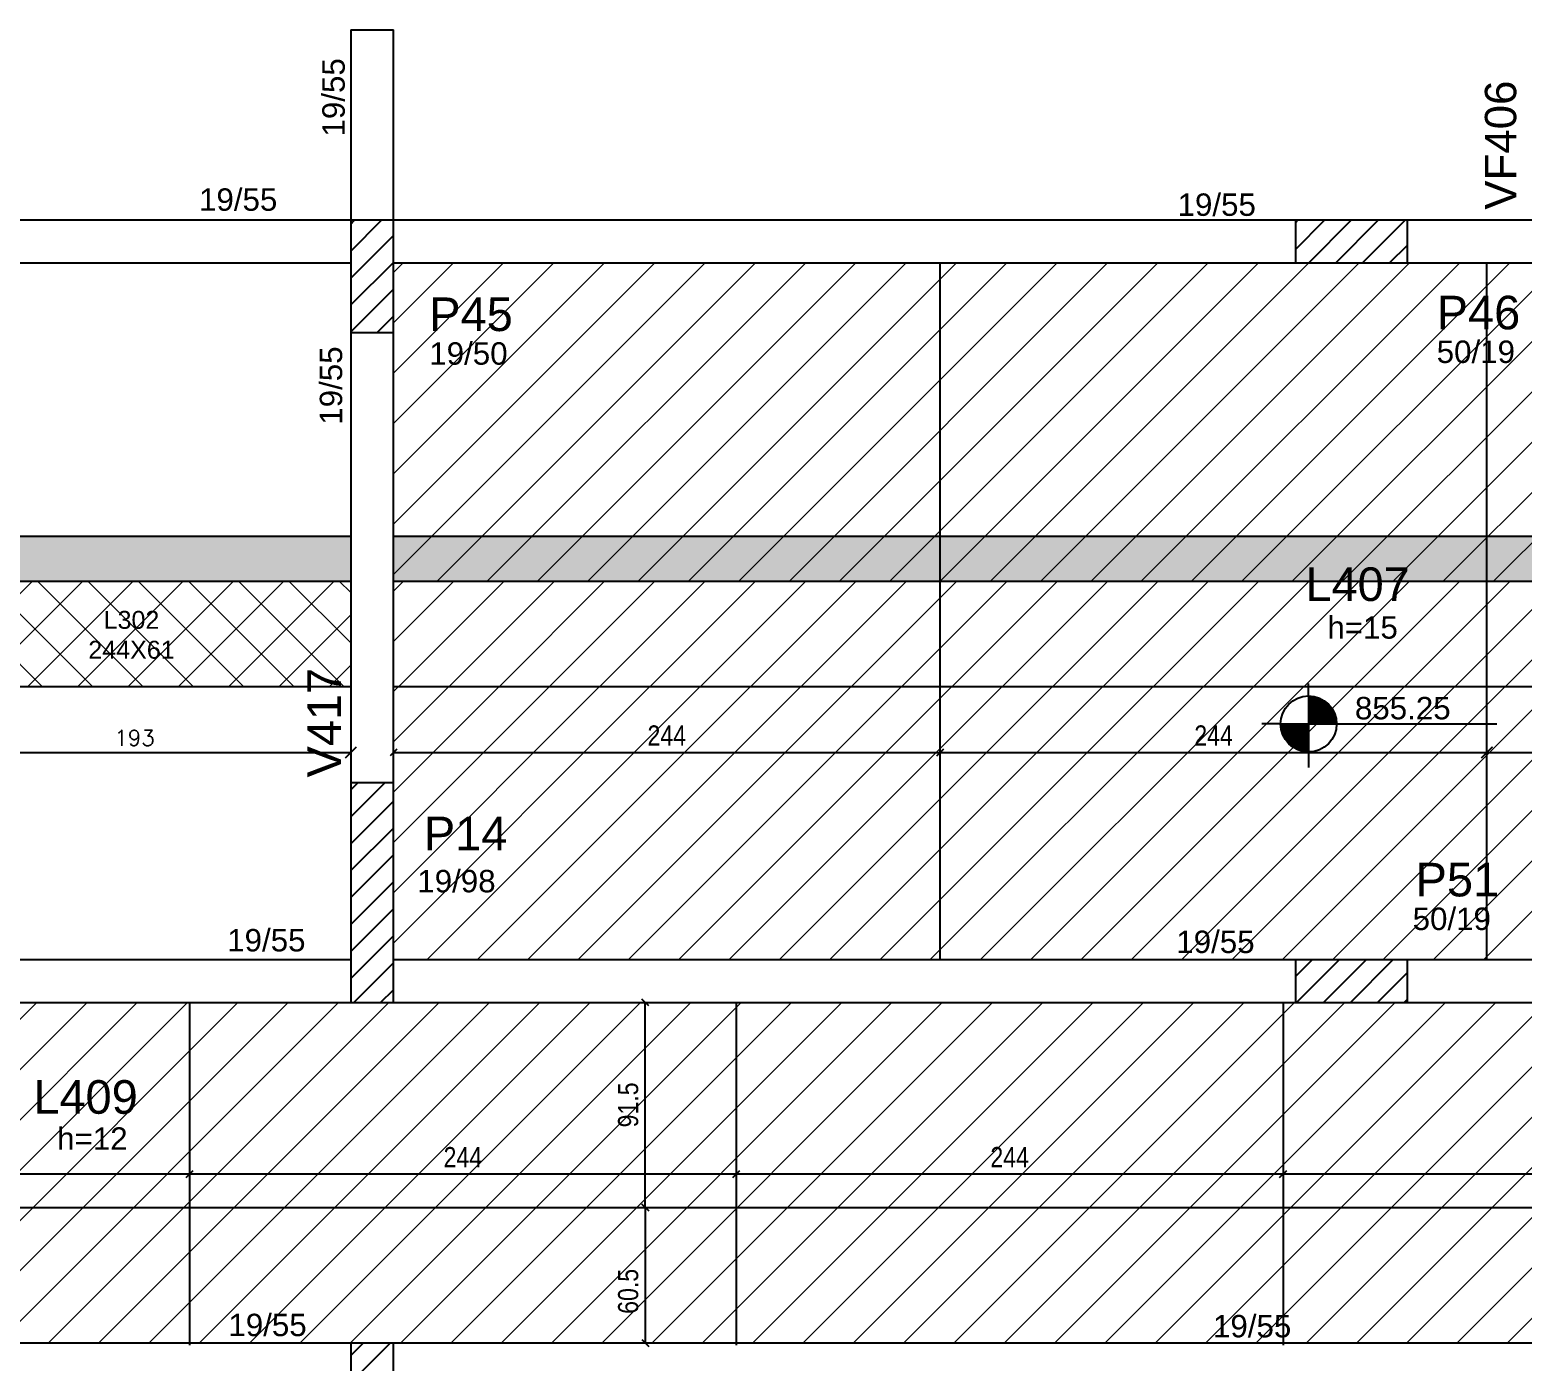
# Model space of a CAD drawing. Header units: millimetres. Extents: x 2358 to 5871, y 1438 to 2637.
# Drawn here: x 4016 to 4682, y 2024 to 2618 of the extents above; entities that cross this region are included whole.
import ezdxf

# ---------------------------------------------------------------- set-up
doc = ezdxf.new("R2010")
doc.units = ezdxf.units.MM
for name, color, linetype in [('3', 3, 'Continuous'), ('4', 4, 'Continuous'), ('7', 7, 'Continuous'), ('9', 9, 'Continuous'), ('AUX00', 7, 'Continuous'), ('Painéis', 200, 'Continuous')]:
    doc.layers.add(name, color=color, linetype=linetype)
doc.layers.add('Hachura', color=251, linetype='Continuous', lineweight=9)
doc.layers.add('REAPROVEITAMENTO', color=251, linetype='Continuous', lineweight=9)
doc.styles.add('COTA TECNICA-50', font='techl___.ttf', dxfattribs={"height": 9})
doc.styles.add('ROMANS', font='romans.shx')
doc.styles.get("Standard").update_dxf_attribs({"font": 'arial.ttf'})
doc.dimstyles.new('COTA PAINEL-50', dxfattribs={"dimtxt": 9, "dimasz": 3, "dimexe": 3, "dimexo": 3, "dimgap": 3, "dimtad": 1, "dimdec": 1, "dimzin": 12, "dimdsep": 46, "dimtxsty": 'COTA TECNICA-50', "dimblk1": 'OBLIQUE', "dimblk2": 'OBLIQUE', "dimsah": 1, "dimcen": 0.9, "dimclrd": 4, "dimclre": 4, "dimclrt": 240, "dimadec": 1, "dimazin": 3, "dimtfac": 1, "dimtdec": 1, "dimtmove": 0, "dimatfit": 3, "dimfxl": 1, "dimtolj": 1, "dimtzin": 12, "dimarcsym": 0})
doc.dimstyles.new('Cota Paínel', dxfattribs={"dimtxt": 7, "dimasz": 5, "dimexe": 3, "dimexo": 3, "dimgap": 3, "dimtad": 1, "dimdec": 1, "dimzin": 12, "dimdsep": 46, "dimtxsty": 'ROMANS', "dimblk": 'ARCHTICK', "dimcen": 0, "dimclrd": 4, "dimclre": 4, "dimclrt": 1, "dimadec": 1, "dimazin": 3, "dimtfac": 1, "dimtdec": 1, "dimtmove": 0, "dimatfit": 3, "dimldrblk": 'OBLIQUE', "dimfxl": 1, "dimtolj": 1, "dimtzin": 12, "dimarcsym": 0})

# ---------------------------------------------------------------- blocks, each defined once
blk = doc.blocks.new('_Oblique')
at = {"color": 0, "linetype": 'ByBlock', "lineweight": -2}
blk.add_line((-0.5, -0.5), (0.5, 0.5), dxfattribs=at)
blk = doc.blocks.new('*D41')
at = {"layer": 'Defpoints', "color": 0, "transparency": 16777216}
for p in [(4575.47, 2107.5), (4575.47, 2107.5), (4819.47, 2107.5)]:
    blk.add_point(p, dxfattribs=at)
at = {"layer": 'Painéis', "color": 4, "lineweight": -2, "transparency": 16777216}
blk.add_line((4819.47, 2107.5), (4575.47, 2107.5), dxfattribs=at)
at = {"layer": 'Painéis', "color": 4, "lineweight": -2, "transparency": 16777216, "xscale": 3, "yscale": 3, "zscale": 3, "rotation": 180}
blk.add_blockref('_Oblique', (4575.47, 2107.5), dxfattribs=at)
at = {"layer": 'Painéis', "color": 4, "lineweight": -2, "transparency": 16777216, "xscale": 3, "yscale": 3, "zscale": 3}
blk.add_blockref('_Oblique', (4819.47, 2107.5), dxfattribs=at)
at = {"layer": 'Painéis', "color": 240, "transparency": 16777216, "insert": (4697.47, 2115.07), "char_height": 9, "attachment_point": 5, "style": 'COTA TECNICA-50'}
blk.add_mtext('\\A1;244', dxfattribs=at)
blk = doc.blocks.new('*D42')
at = {"layer": 'Defpoints', "color": 0, "transparency": 16777216}
for p in [(4331.47, 2107.5), (4331.47, 2107.5), (4575.47, 2107.5)]:
    blk.add_point(p, dxfattribs=at)
at = {"layer": 'Painéis', "color": 4, "lineweight": -2, "transparency": 16777216}
blk.add_line((4575.47, 2107.5), (4331.47, 2107.5), dxfattribs=at)
at = {"layer": 'Painéis', "color": 4, "lineweight": -2, "transparency": 16777216, "xscale": 3, "yscale": 3, "zscale": 3, "rotation": 180}
blk.add_blockref('_Oblique', (4331.47, 2107.5), dxfattribs=at)
at = {"layer": 'Painéis', "color": 4, "lineweight": -2, "transparency": 16777216, "xscale": 3, "yscale": 3, "zscale": 3}
blk.add_blockref('_Oblique', (4575.47, 2107.5), dxfattribs=at)
at = {"layer": 'Painéis', "color": 240, "transparency": 16777216, "insert": (4453.47, 2115.07), "char_height": 9, "attachment_point": 5, "style": 'COTA TECNICA-50'}
blk.add_mtext('\\A1;244', dxfattribs=at)
blk = doc.blocks.new('*D45')
at = {"layer": 'Defpoints', "color": 0, "transparency": 16777216}
for p in [(4087.47, 2107.5), (4087.47, 2107.5), (4331.47, 2107.5)]:
    blk.add_point(p, dxfattribs=at)
at = {"layer": 'Painéis', "color": 4, "lineweight": -2, "transparency": 16777216}
blk.add_line((4331.47, 2107.5), (4087.47, 2107.5), dxfattribs=at)
at = {"layer": 'Painéis', "color": 4, "lineweight": -2, "transparency": 16777216, "xscale": 3, "yscale": 3, "zscale": 3, "rotation": 180}
blk.add_blockref('_Oblique', (4087.47, 2107.5), dxfattribs=at)
at = {"layer": 'Painéis', "color": 4, "lineweight": -2, "transparency": 16777216, "xscale": 3, "yscale": 3, "zscale": 3}
blk.add_blockref('_Oblique', (4331.47, 2107.5), dxfattribs=at)
at = {"layer": 'Painéis', "color": 240, "transparency": 16777216, "insert": (4209.47, 2115.07), "char_height": 9, "attachment_point": 5, "style": 'COTA TECNICA-50'}
blk.add_mtext('\\A1;244', dxfattribs=at)
blk = doc.blocks.new('*D46')
at = {"layer": 'Defpoints', "color": 0, "transparency": 16777216}
for p in [(3891.47, 2107.5), (3891.47, 2107.5), (4087.47, 2107.5)]:
    blk.add_point(p, dxfattribs=at)
at = {"layer": 'Painéis', "color": 4, "lineweight": -2, "transparency": 16777216}
blk.add_line((4087.47, 2107.5), (3891.47, 2107.5), dxfattribs=at)
at = {"layer": 'Painéis', "color": 4, "lineweight": -2, "transparency": 16777216, "xscale": 3, "yscale": 3, "zscale": 3, "rotation": 180}
blk.add_blockref('_Oblique', (3891.47, 2107.5), dxfattribs=at)
at = {"layer": 'Painéis', "color": 4, "lineweight": -2, "transparency": 16777216, "xscale": 3, "yscale": 3, "zscale": 3}
blk.add_blockref('_Oblique', (4087.47, 2107.5), dxfattribs=at)
at = {"layer": 'Painéis', "color": 240, "transparency": 16777216, "insert": (3989.47, 2115.12), "char_height": 9, "attachment_point": 5, "style": 'COTA TECNICA-50'}
blk.add_mtext('\\A1;196', dxfattribs=at)
blk = doc.blocks.new('*D49')
at = {"layer": 'Defpoints', "color": 0, "transparency": 16777216}
for p in [(4290.9, 2184.12), (4290.9, 2184.12), (4290.9, 2092.62)]:
    blk.add_point(p, dxfattribs=at)
at = {"layer": 'Painéis', "color": 4, "lineweight": -2, "transparency": 16777216}
blk.add_line((4290.9, 2092.62), (4290.9, 2184.12), dxfattribs=at)
at = {"layer": 'Painéis', "color": 4, "lineweight": -2, "transparency": 16777216, "xscale": 3, "yscale": 3, "zscale": 3}
for p, rotation in [((4290.9, 2184.12), 90), ((4290.9, 2092.62), 270)]:
    blk.add_blockref('_Oblique', p, dxfattribs=dict(at, rotation=rotation))
at = {"layer": 'Painéis', "color": 240, "transparency": 16777216, "insert": (4283.28, 2138.37), "char_height": 9, "attachment_point": 5, "rotation": 90, "style": 'COTA TECNICA-50'}
blk.add_mtext('\\A1;91.5', dxfattribs=at)
blk = doc.blocks.new('*D50')
at = {"layer": 'Defpoints', "color": 0, "transparency": 16777216}
for p in [(4290.9, 2092.62), (4290.9, 2032.12), (4290.9, 2032.12)]:
    blk.add_point(p, dxfattribs=at)
at = {"layer": 'Painéis', "color": 4, "lineweight": -2, "transparency": 16777216}
blk.add_line((4290.9, 2092.62), (4290.9, 2032.12), dxfattribs=at)
at = {"layer": 'Painéis', "color": 4, "lineweight": -2, "transparency": 16777216, "xscale": 3, "yscale": 3, "zscale": 3}
for p, rotation in [((4290.9, 2092.62), 90), ((4290.9, 2032.12), 270)]:
    blk.add_blockref('_Oblique', p, dxfattribs=dict(at, rotation=rotation))
at = {"layer": 'Painéis', "color": 240, "transparency": 16777216, "insert": (4283.3, 2055.17), "char_height": 9, "attachment_point": 5, "rotation": 90, "style": 'COTA TECNICA-50'}
blk.add_mtext('\\A1;60.5', dxfattribs=at)
blk = doc.blocks.new('_ArchTick')
at = {"color": 0, "linetype": 'ByBlock', "const_width": 0.15}
blk.add_lwpolyline([(-0.5, -0.5), (0.5, 0.5)], dxfattribs=at)
blk = doc.blocks.new('*D18')
at = {"layer": 'Defpoints', "color": 0, "transparency": 16777216}
for p in [(3966.47, 2295.66), (4159.47, 2295.66), (4159.47, 2295.66)]:
    blk.add_point(p, dxfattribs=at)
at = {"layer": 'Painéis', "color": 4, "lineweight": -2, "transparency": 16777216}
blk.add_line((3966.47, 2295.66), (4159.47, 2295.66), dxfattribs=at)
at = {"layer": 'Painéis', "color": 4, "lineweight": -2, "transparency": 16777216, "xscale": 5, "yscale": 5, "zscale": 5, "rotation": 180}
blk.add_blockref('_ArchTick', (3966.47, 2295.66), dxfattribs=at)
at = {"layer": 'Painéis', "color": 4, "lineweight": -2, "transparency": 16777216, "xscale": 5, "yscale": 5, "zscale": 5}
blk.add_blockref('_ArchTick', (4159.47, 2295.66), dxfattribs=at)
at = {"layer": 'Painéis', "color": 1, "transparency": 16777216, "insert": (4062.97, 2302.16), "char_height": 7, "attachment_point": 5, "style": 'ROMANS'}
blk.add_mtext('\\A1;193', dxfattribs=at)
blk = doc.blocks.new('*D147')
at = {"layer": 'Defpoints', "color": 0, "transparency": 16777216}
for p in [(4178.47, 2295.66), (4422.47, 2295.66), (4422.47, 2295.66)]:
    blk.add_point(p, dxfattribs=at)
at = {"layer": 'Painéis', "color": 4, "lineweight": -2, "transparency": 16777216}
blk.add_line((4178.47, 2295.66), (4422.47, 2295.66), dxfattribs=at)
at = {"layer": 'Painéis', "color": 4, "lineweight": -2, "transparency": 16777216, "xscale": 3, "yscale": 3, "zscale": 3, "rotation": 180}
blk.add_blockref('_Oblique', (4178.47, 2295.66), dxfattribs=at)
at = {"layer": 'Painéis', "color": 4, "lineweight": -2, "transparency": 16777216, "xscale": 3, "yscale": 3, "zscale": 3}
blk.add_blockref('_Oblique', (4422.47, 2295.66), dxfattribs=at)
at = {"layer": 'Painéis', "color": 240, "transparency": 16777216, "insert": (4300.47, 2303.23), "char_height": 9, "attachment_point": 5, "style": 'COTA TECNICA-50'}
blk.add_mtext('\\A1;244', dxfattribs=at)
blk = doc.blocks.new('*D23')
at = {"layer": 'Defpoints', "color": 0, "transparency": 16777216}
for p in [(4422.47, 2295.66), (4666.47, 2295.66), (4666.47, 2295.66)]:
    blk.add_point(p, dxfattribs=at)
at = {"layer": 'Painéis', "color": 4, "lineweight": -2, "transparency": 16777216}
blk.add_line((4422.47, 2295.66), (4666.47, 2295.66), dxfattribs=at)
at = {"layer": 'Painéis', "color": 4, "lineweight": -2, "transparency": 16777216, "xscale": 3, "yscale": 3, "zscale": 3, "rotation": 180}
blk.add_blockref('_Oblique', (4422.47, 2295.66), dxfattribs=at)
at = {"layer": 'Painéis', "color": 4, "lineweight": -2, "transparency": 16777216, "xscale": 3, "yscale": 3, "zscale": 3}
blk.add_blockref('_Oblique', (4666.47, 2295.66), dxfattribs=at)
at = {"layer": 'Painéis', "color": 240, "transparency": 16777216, "insert": (4544.47, 2303.23), "char_height": 9, "attachment_point": 5, "style": 'COTA TECNICA-50'}
blk.add_mtext('\\A1;244', dxfattribs=at)
blk = doc.blocks.new('*D148')
at = {"layer": 'Defpoints', "color": 0, "transparency": 16777216}
for p in [(4666.47, 2295.66), (4840.47, 2295.66), (4840.47, 2295.66)]:
    blk.add_point(p, dxfattribs=at)
at = {"layer": 'Painéis', "color": 4, "lineweight": -2, "transparency": 16777216}
blk.add_line((4666.47, 2295.66), (4840.47, 2295.66), dxfattribs=at)
at = {"layer": 'Painéis', "color": 4, "lineweight": -2, "transparency": 16777216, "xscale": 5, "yscale": 5, "zscale": 5, "rotation": 180}
blk.add_blockref('_ArchTick', (4666.47, 2295.66), dxfattribs=at)
at = {"layer": 'Painéis', "color": 4, "lineweight": -2, "transparency": 16777216, "xscale": 5, "yscale": 5, "zscale": 5}
blk.add_blockref('_ArchTick', (4840.47, 2295.66), dxfattribs=at)
at = {"layer": 'Painéis', "color": 1, "transparency": 16777216, "insert": (4753.47, 2302.16), "char_height": 7, "attachment_point": 5, "style": 'ROMANS'}
blk.add_mtext('\\A1;174', dxfattribs=at)

msp = doc.modelspace()

# ---------------------------------------------------------------- hatches: boundary and pattern name
at = {"layer": 'Hachura', "linetype": 'ByBlock'}
h = msp.add_hatch(color=256, dxfattribs=at)
h.dxf.hatch_style = 1
h.paths.add_polyline_path([(3304.47, 2372.12), (4159.47, 2372.12), (4159.47, 2392.12), (3304.47, 2392.12)])
h = msp.add_hatch(color=256, dxfattribs=at)
h.dxf.hatch_style = 1
h.paths.add_polyline_path([(4178.47, 2372.12), (5033.47, 2372.12), (5033.47, 2392.12), (4178.47, 2392.12)])
h = msp.add_hatch(dxfattribs=at)
h.set_pattern_fill('ANSI37', color=256, scale=5)
h.set_pattern_definition([(45, (-1964.596, -219.818), (-11.22532, 11.22532), []), (135, (-1964.596, -219.818), (-11.22532, -11.22532), [])])
h.paths.add_polyline_path([(4159.47, 2325.12), (4159.47, 2372.12), (3966.47, 2372.12), (3966.47, 2325.12)])
at = {"layer": 'REAPROVEITAMENTO', "linetype": 'ByBlock'}
h = msp.add_hatch(dxfattribs=at)
h.set_pattern_fill('ANSI31', color=256, scale=5, style=2)
h.set_pattern_definition([(45, (-2298.778, 590.003), (-11.22532, 11.22532), [])])
h.paths.add_polyline_path([(5033.47, 2371.62), (4178.47, 2372.12), (4178.47, 2514.12), (5033.47, 2513.62)])
h = msp.add_hatch(dxfattribs=at)
h.set_pattern_fill('ANSI31', color=256, scale=5, style=2)
h.set_pattern_definition([(45, (1392.25, -81.827), (-11.22532, 11.22532), [])])
h.paths.add_polyline_path([(4840.47, 2372.12), (4178.47, 2372.12), (4178.47, 2325.12), (4840.47, 2325.12)])
h = msp.add_hatch(dxfattribs=at)
h.set_pattern_fill('ANSI31', color=256, scale=5, style=2)
h.set_pattern_definition([(45, (-2298.778, 448.003), (-11.22532, 11.22532), [])])
h.paths.add_polyline_path([(4840.47, 2325.12), (4178.47, 2325.12), (4178.47, 2203.12), (4840.47, 2203.12)])
h = msp.add_hatch(dxfattribs=at)
h.set_pattern_fill('ANSI31', color=256, scale=5, style=2)
h.set_pattern_definition([(45, (-1344.037, -103.497), (-11.22532, 11.22532), [])])
h.paths.add_polyline_path([(2639.47, 2184.12), (2639.47, 2032.12), (5052.47, 2032.12), (5052.47, 2184.12)])

# ---------------------------------------------------------------- linework, layer by layer
at = {"layer": '3', "linetype": 'Continuous'}
for p, q in [((4159.47, 2519.4), (4173.2, 2533.12)), ((4159.47, 2531.42), (4161.18, 2533.12)), ((4580.97, 2520.17), (4593.92, 2533.12)), ((4580.97, 2532.19), (4581.9, 2533.12)), ((4586.95, 2514.12), (4605.95, 2533.12)), ((4598.97, 2514.12), (4617.97, 2533.12)), ((4610.99, 2514.12), (4629.99, 2533.12)), ((4159.47, 2507.37), (4178.47, 2526.37)), ((4623.01, 2514.12), (4630.97, 2522.08)), ((4159.47, 2495.35), (4178.47, 2514.35)), ((4159.47, 2483.33), (4178.47, 2502.33)), ((4171.28, 2483.12), (4178.47, 2490.31)), ((4586.9, 2320.86), (4586.9, 2326.37)), ((4586.9, 2320.86), (4586.9, 2295.86)), ((4586.9, 2320.25), (4590.75, 2320.25)), ((4586.9, 2319.46), (4592.64, 2319.46)), ((4586.9, 2318.67), (4593.97, 2318.67)), ((4586.9, 2317.88), (4595, 2317.88)), ((4586.9, 2317.08), (4595.85, 2317.08)), ((4586.9, 2316.29), (4596.56, 2316.29)), ((4586.9, 2315.5), (4597.16, 2315.5)), ((4586.9, 2314.7), (4597.67, 2314.7)), ((4586.9, 2313.91), (4598.1, 2313.91)), ((4586.9, 2313.12), (4598.46, 2313.12)), ((4586.9, 2312.33), (4598.75, 2312.33)), ((4586.9, 2311.53), (4598.99, 2311.53)), ((4574.4, 2308.36), (4565.97, 2308.36)), ((4574.4, 2308.36), (4599.4, 2308.36)), ((4586.9, 2307.57), (4574.4, 2307.57)), ((4586.9, 2306.78), (4574.5, 2306.78)), ((4586.9, 2305.98), (4574.62, 2305.98)), ((4586.9, 2305.19), (4574.81, 2305.19)), ((4586.9, 2304.4), (4575.04, 2304.4)), ((4586.9, 2310.74), (4599.17, 2310.74)), ((4586.9, 2309.95), (4599.3, 2309.95)), ((4586.9, 2309.15), (4599.4, 2309.15)), ((4599.4, 2308.36), (4670.82, 2308.36)), ((4586.9, 2303.6), (4575.34, 2303.6)), ((4586.9, 2302.81), (4575.7, 2302.81)), ((4586.9, 2302.02), (4576.12, 2302.02)), ((4586.9, 2301.23), (4576.63, 2301.23)), ((4586.9, 2300.43), (4577.23, 2300.43)), ((4586.9, 2299.64), (4577.94, 2299.64)), ((4586.9, 2298.85), (4578.79, 2298.85)), ((4586.9, 2298.05), (4579.82, 2298.05)), ((4586.9, 2297.26), (4581.15, 2297.26)), ((4586.9, 2296.47), (4583.05, 2296.47)), ((4586.9, 2295.86), (4586.9, 2288.99)), ((4159.47, 2266.96), (4174.63, 2282.12)), ((4159.47, 2278.98), (4162.61, 2282.12)), ((4159.47, 2254.94), (4178.47, 2273.94)), ((4159.47, 2242.92), (4178.47, 2261.92)), ((4159.47, 2230.9), (4178.47, 2249.9)), ((4159.47, 2218.88), (4178.47, 2237.88)), ((4159.47, 2206.85), (4178.47, 2225.85)), ((4159.47, 2194.83), (4178.47, 2213.83)), ((4160.78, 2184.12), (4178.47, 2201.81)), ((4580.97, 2195.6), (4588.49, 2203.12)), ((4581.51, 2184.12), (4600.51, 2203.12)), ((4593.53, 2184.12), (4612.53, 2203.12)), ((4605.55, 2184.12), (4624.55, 2203.12)), ((4617.57, 2184.12), (4630.97, 2197.52)), ((4172.8, 2184.12), (4178.47, 2189.79)), ((4629.59, 2184.12), (4630.97, 2185.5)), ((4159.47, 2014.52), (4177.07, 2032.12)), ((4159.47, 2026.54), (4165.05, 2032.12))]:
    msp.add_line(p, q, dxfattribs=at)
for points in [[(4159.47, 2618.12), (4159.47, 2533.12)], [(4159.47, 2618.12), (4178.47, 2618.12)], [(4178.47, 2533.12), (4178.47, 2618.12)], [(4159.47, 2533.12), (3756.97, 2533.12)], [(4580.97, 2533.12), (4178.47, 2533.12)], [(5033.47, 2533.12), (4630.97, 2533.12)], [(3756.97, 2514.12), (4159.47, 2514.12)], [(4178.47, 2514.12), (4580.97, 2514.12)], [(4630.97, 2514.12), (5033.47, 2514.12)], [(4159.47, 2483.12), (4159.47, 2282.12)], [(4178.47, 2282.12), (4178.47, 2483.12)], [(4159.47, 2203.12), (3756.97, 2203.12)], [(4580.97, 2203.12), (4178.47, 2203.12)], [(5033.47, 2203.12), (4630.97, 2203.12)], [(3756.97, 2184.12), (4159.47, 2184.12)], [(4178.47, 2184.12), (4580.97, 2184.12)], [(4630.97, 2184.12), (5042.97, 2184.12)], [(4159.47, 2032.12), (3741.47, 2032.12)], [(4605.97, 2032.12), (4178.47, 2032.12)], [(5052.47, 2032.12), (4605.97, 2032.12)]]:
    msp.add_lwpolyline(points, dxfattribs=at)
msp.add_circle((4586.9, 2308.36), 12.5, dxfattribs=at)
at = {"layer": '7', "linetype": 'Continuous'}
for points in [[(4159.47, 2483.12), (4178.47, 2483.12), (4178.47, 2533.12), (4159.47, 2533.12), (4159.47, 2483.12)], [(4580.97, 2514.12), (4630.97, 2514.12), (4630.97, 2533.12), (4580.97, 2533.12), (4580.97, 2514.12)], [(4159.47, 2184.12), (4178.47, 2184.12), (4178.47, 2282.12), (4159.47, 2282.12), (4159.47, 2184.12)], [(4580.97, 2184.12), (4630.97, 2184.12), (4630.97, 2203.12), (4580.97, 2203.12), (4580.97, 2184.12)], [(4159.47, 1946.12), (4178.47, 1946.12), (4178.47, 2032.12), (4159.47, 2032.12), (4159.47, 1946.12)]]:
    msp.add_lwpolyline(points, dxfattribs=at)
at = {"layer": '9', "linetype": 'Continuous'}
for points in [[(4159.47, 2203.12), (4159.47, 2203.12), (4159.47, 2328.12)], [(4178.47, 2203.12), (4178.47, 2203.12), (4178.47, 2328.12)]]:
    msp.add_solid(points, dxfattribs=at)
at = {"layer": 'Painéis'}
for p, q in [((4422.47, 2203.12), (4422.47, 2514.12)), ((4666.47, 2203.12), (4666.47, 2514.12)), ((3304.47, 2392.12), (4159.47, 2392.12)), ((4178.47, 2392.12), (5033.47, 2392.12)), ((3304.47, 2372.12), (4159.47, 2372.12)), ((4178.47, 2372.12), (5033.47, 2372.12)), ((3304.47, 2325.12), (4159.47, 2325.12)), ((4178.47, 2325.12), (5033.47, 2325.12)), ((4087.47, 2184.12), (4087.47, 2031.19)), ((4331.47, 2184.12), (4331.47, 2031.19)), ((4575.47, 2184.12), (4575.47, 2031.19)), ((2639.47, 2092.62), (5778.47, 2092.62))]:
    msp.add_line(p, q, dxfattribs=at)

# ---------------------------------------------------------------- texts
at = {"layer": '3', "linetype": 'Continuous'}
for p in [(4156.77, 2570.51), (4155.63, 2441.9)]:
    msp.add_text('19/55', height=10, rotation=90, dxfattribs=at).set_placement(p)
for s, p in [('19/55', (4091.74, 2537.38)), ('19/55', (4528.42, 2535.11)), ('19/50', (4194.49, 2468.7)), ('50/19', (4644.04, 2469.46)), ('h=15', (4595.25, 2346.44)), ('855.25', (4607.55, 2310.43)), ('19/98', (4189.14, 2233.23)), ('50/19', (4633.31, 2216.41)), ('19/55', (4104.31, 2206.87)), ('19/55', (4527.84, 2206.15)), ('h=12', (4028.42, 2118.35)), ('19/55', (4104.84, 2035.18)), ('19/55', (4544.21, 2034.64))]:
    msp.add_text(s, height=10, dxfattribs=at).set_placement(p)
at = {"layer": '4', "linetype": 'Continuous'}
for s, height, p in [('VF406', 14, (4679.55, 2537.86)), ('V417', 15, (4155.09, 2284.49))]:
    msp.add_text(s, height=height, rotation=90, dxfattribs=at).set_placement(p)
for s, p in [('P45', (4194.49, 2483.7)), ('P46', (4644.04, 2484.46)), ('L407', (4585.44, 2363.25)), ('P14', (4192.08, 2252)), ('P51', (4634.63, 2231.41)), ('L409', (4017.81, 2134.42))]:
    msp.add_text(s, height=15, dxfattribs=at).set_placement(p)
at = {"layer": 'AUX00', "insert": (4000.06, 2358.83), "char_height": 8, "attachment_point": 1}
msp.add_mtext_dynamic_manual_height_columns('\\pxqc;L302^J244X61', width=123.1041, gutter_width=12.5, heights=[0], dxfattribs=at)

# ---------------------------------------------------------------- dimensions: what is measured, and where the dimension line sits
at = {"layer": 'Painéis'}
for base, p1, p2, dimstyle, picture, middle in [((4159.47, 2295.66), (3966.47, 2295.66), (4159.47, 2295.66), 'Cota Paínel', '*D18', (4062.97, 2302.16)), ((4422.47, 2295.66), (4178.47, 2295.66), (4422.47, 2295.66), 'COTA PAINEL-50', '*D147', (4300.47, 2303.23)), ((4666.47, 2295.66), (4422.47, 2295.66), (4666.47, 2295.66), 'COTA PAINEL-50', '*D23', (4544.47, 2303.23)), ((4840.47, 2295.66), (4666.47, 2295.66), (4840.47, 2295.66), 'Cota Paínel', '*D148', (4753.47, 2302.16)), ((3891.47, 2107.5), (4087.47, 2107.5), (3891.47, 2107.5), 'COTA PAINEL-50', '*D46', (3989.47, 2115.12)), ((4087.47, 2107.5), (4331.47, 2107.5), (4087.47, 2107.5), 'COTA PAINEL-50', '*D45', (4209.47, 2115.07)), ((4331.47, 2107.5), (4575.47, 2107.5), (4331.47, 2107.5), 'COTA PAINEL-50', '*D42', (4453.47, 2115.07)), ((4575.47, 2107.5), (4819.47, 2107.5), (4575.47, 2107.5), 'COTA PAINEL-50', '*D41', (4697.47, 2115.07))]:
    dim = msp.add_linear_dim(base=base, p1=p1, p2=p2, dimstyle=dimstyle, dxfattribs=at)
    dim.commit()
    dim.dimension.update_dxf_attribs({"geometry": picture, "text_midpoint": middle})
dim = msp.add_linear_dim(base=(4290.9, 2184.12), p1=(4290.9, 2092.62), p2=(4290.9, 2184.12), angle=90, dimstyle='COTA PAINEL-50', dxfattribs=at)
dim.commit()
dim.dimension.update_dxf_attribs({"geometry": '*D49', "text_midpoint": (4283.28, 2138.37)})
dim = msp.add_linear_dim(base=(4290.9, 2032.12), p1=(4290.9, 2092.62), p2=(4290.9, 2032.12), angle=90, dimstyle='COTA PAINEL-50', dxfattribs=at)
dim.commit()
dim.dimension.update_dxf_attribs({"geometry": '*D50', "text_midpoint": (4290.9, 2055.17), "dimtype": 160})

doc.saveas('drawing.dxf')
